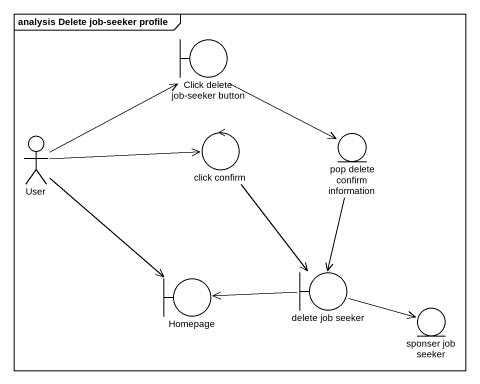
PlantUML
@startuml
mainframe analysis Delete job-seeker profile
boundary "Click delete job-seeker button" as Click_delete_job_seeker
actor User
control "click confirm" as click_confirm
entity "pop delete confirm information" as pop_delete_confirm
boundary Homepage
boundary "delete job seeker" as delete_job_seeker
entity "sponser job seeker" as sponser_job_seeker
Click_delete_job_seeker --> pop_delete_confirm
User -up-> Click_delete_job_seeker
User -right-> click_confirm
User --> Homepage
click_confirm --> delete_job_seeker
pop_delete_confirm --> delete_job_seeker
delete_job_seeker -left-> Homepage
delete_job_seeker -right-> sponser_job_seeker
@enduml
